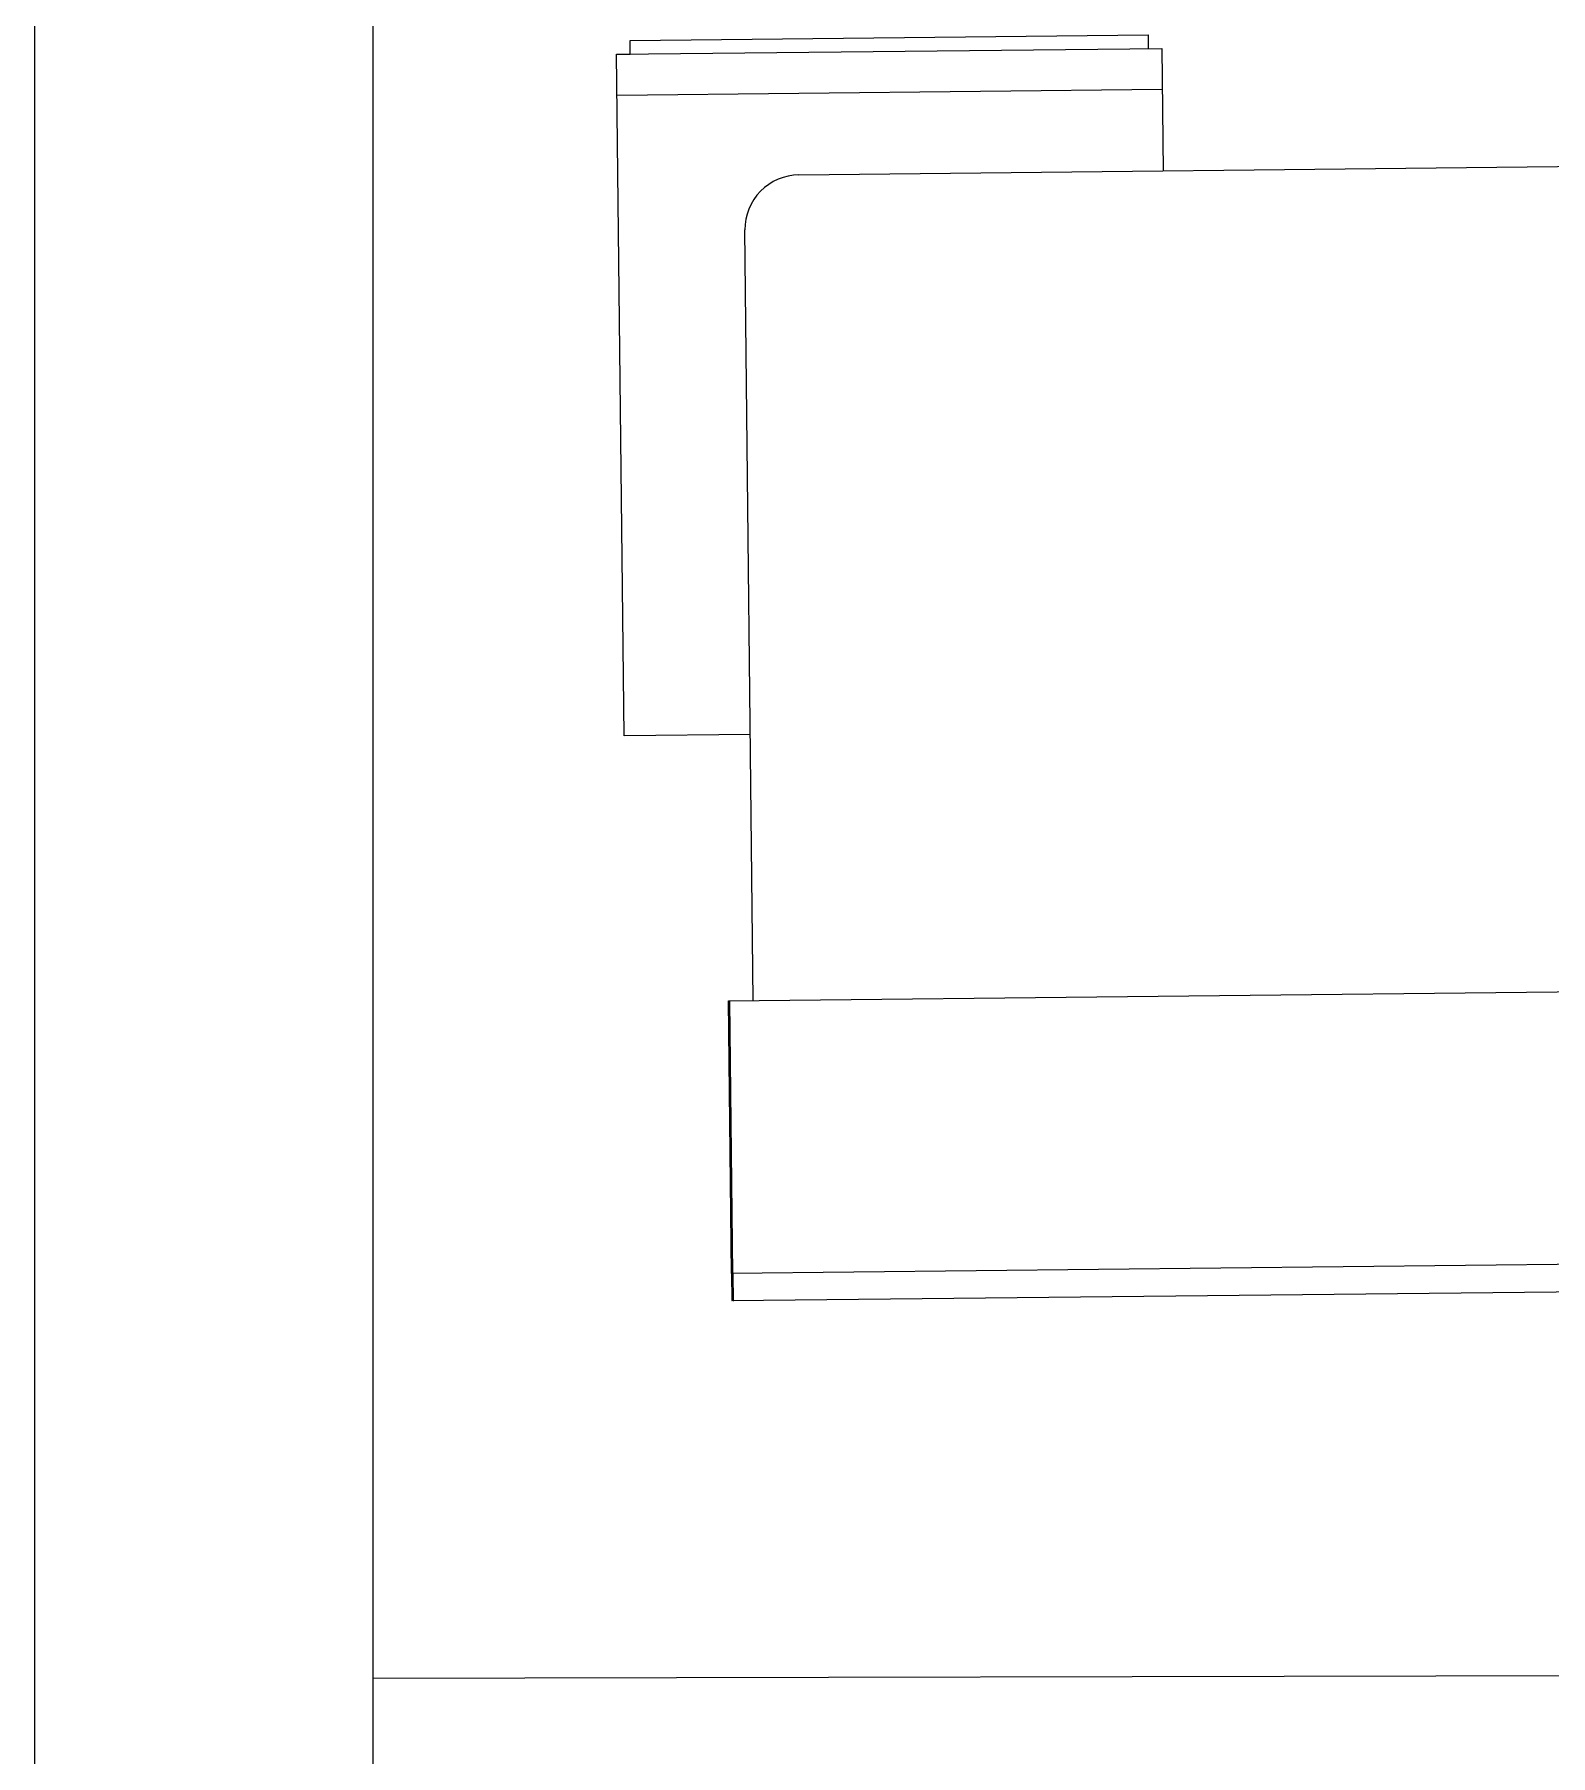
# Model space of a CAD drawing. Header units: inches. Extents: x 164.3 to 247.9, y 15.6 to 56.7.
# Drawn here: x 233.968 to 234.841, y 30.178 to 31.169 of the extents above; entities that cross this region are included whole.
import ezdxf

# ---------------------------------------------------------------- set-up
doc = ezdxf.new("R2010")
doc.units = ezdxf.units.IN
doc.header["$MEASUREMENT"] = 0
doc.layers.get('0').update_dxf_attribs({"lineweight": 0})
doc.layers.add('WALL 1 100', color=250, linetype='Continuous', lineweight=9)

msp = doc.modelspace()

# ---------------------------------------------------------------- linework, layer by layer
at = {"color": 7, "linetype": 'ByBlock', "lineweight": -2}
for p, q in [((234.31103, 31.16524), (234.6092, 31.16846)), ((234.31111, 31.15739), (234.31103, 31.16524)), ((234.6092, 31.16846), (234.60929, 31.16062)), ((234.30326, 31.15731), (234.61714, 31.1607)), ((234.30326, 31.15731), (234.31111, 31.15739)), ((234.3075, 30.76497), (234.30326, 31.15731)), ((234.61714, 31.1607), (234.6179, 31.09015)), ((234.30352, 31.13377), (234.61739, 31.13716)), ((234.40817, 31.08788), (235.60089, 31.10077)), ((234.38192, 30.61254), (234.37713, 31.05615)), ((234.38026, 30.76576), (234.3075, 30.76497)), ((234.36772, 30.61239), (235.1524, 30.62087)), ((234.36942, 30.45545), (234.36772, 30.61239)), ((234.36988, 30.45544), (234.36818, 30.61237)), ((234.37014, 30.45517), (234.36844, 30.6121)), ((235.1541, 30.46393), (234.36942, 30.45545)), ((234.36942, 30.45545), (234.36959, 30.43976)), ((234.36988, 30.45544), (234.37005, 30.43974)), ((234.37014, 30.45517), (234.37031, 30.43947)), ((234.36959, 30.43976), (235.15427, 30.44824))]:
    msp.add_line(p, q, dxfattribs=at)
msp.add_arc((234.40851, 31.05649), 0.03139, 90.61917, 180.61917, dxfattribs=at)
at = {"layer": 'WALL 1 100', "color": 0}
for p, q in [((234.16293, 31.82901), (234.16293, 28.52364)), ((233.96805, 31.82709), (233.96805, 28.52173))]:
    msp.add_line(p, q, dxfattribs=at)
msp.add_lwpolyline([(234.16293, 30.22239), (247.76106, 30.25098)], dxfattribs=at)

doc.saveas('drawing.dxf')
